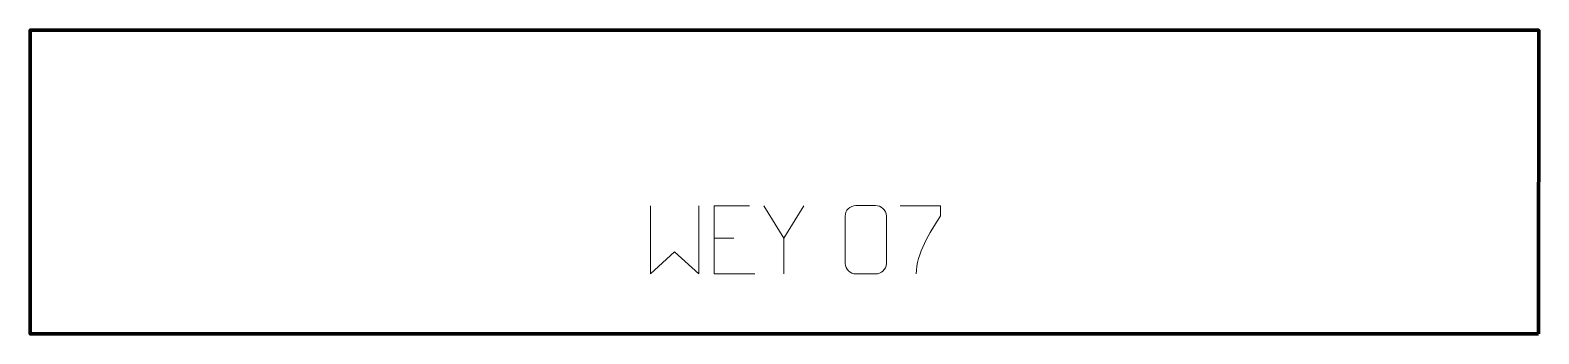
# Model space of a CAD drawing. Header units: millimetres. Extents: x 47 to 599, y 50 to 161.
import ezdxf

# ---------------------------------------------------------------- set-up
doc = ezdxf.new("R2010")
doc.units = ezdxf.units.MM
doc.header["$MEASUREMENT"] = 0
doc.layers.add('layer 1', color=7, linetype='Continuous')

msp = doc.modelspace()

# ---------------------------------------------------------------- linework, layer by layer
at = {"layer": 'layer 1', "color": 242, "lineweight": 158}
msp.add_open_spline([(598.8571, 49.6151), (598.8571, 49.6151), (47.1483, 49.6151), (47.1483, 49.6151), (47.1483, 49.6151), (47.1483, 49.6151), (47.1483, 160.7232), (47.1483, 160.7232), (47.1483, 160.7232), (47.1483, 160.7232), (598.9877, 160.7092), (598.9877, 160.7092), (598.9877, 160.7092), (598.9877, 160.7092), (598.8571, 49.6151), (598.8571, 49.6151)], degree=3, knots=[0, 0, 0, 0, 0.2, 0.2, 0.2, 0.2, 0.4, 0.4, 0.4, 0.4, 0.6, 0.6, 0.6, 0.6, 1, 1, 1, 1], dxfattribs=at)
at = {"layer": 'layer 1', "color": 142, "lineweight": 9}
for points, knots in [([(273.9995, 96.5041), (273.9995, 96.5041), (273.9995, 71.5607), (273.9995, 71.5607), (273.9995, 71.5607), (273.9995, 71.5607), (282.837, 79.6207), (282.837, 79.6207), (282.837, 79.6207), (282.837, 79.6207), (291.6742, 71.5613), (291.6742, 71.5613), (291.6742, 71.5613), (291.6742, 71.5613), (291.6742, 96.5041), (291.6742, 96.5041)], [0, 0, 0, 0, 0.2, 0.2, 0.2, 0.2, 0.4, 0.4, 0.4, 0.4, 0.6, 0.6, 0.6, 0.6, 1, 1, 1, 1]), ([(310.2619, 96.5019), (310.2619, 96.5019), (297.3954, 96.5019), (297.3954, 96.5019), (297.3954, 96.5019), (297.3954, 96.5019), (297.3954, 71.5629), (297.3954, 71.5629), (297.3954, 71.5629), (297.3954, 71.5629), (312.2526, 71.5629), (312.2526, 71.5629)], [0, 0, 0, 0, 0.25, 0.25, 0.25, 0.25, 0.5, 0.5, 0.5, 0.5, 1, 1, 1, 1]), ([(330.131, 96.502), (330.131, 96.502), (322.8128, 84.6102), (322.8128, 84.6102), (322.8128, 84.6102), (322.8128, 84.6102), (322.8135, 71.5629), (322.8135, 71.5629)], [0, 0, 0, 0, 0.33333333, 0.33333333, 0.33333333, 0.33333333, 1, 1, 1, 1]), ([(349.2174, 96.5245), (351.5822, 96.5245), (353.9473, 96.5245), (356.3125, 96.5245), (356.3125, 96.5245), (358.2918, 96.56), (360.3166, 95.0666), (360.3437, 92.626), (360.3437, 92.626), (360.3433, 86.8719), (360.3433, 81.1174), (360.3437, 75.3626), (360.3437, 75.3626), (360.2016, 73.0363), (358.4963, 71.5549), (356.3125, 71.5441), (356.3125, 71.5441), (353.9414, 71.5445), (351.5704, 71.5445), (349.1998, 71.5441), (349.1998, 71.5441), (347.2424, 71.4386), (345.2372, 73.3254), (345.2486, 75.3452), (345.2486, 75.3452), (345.249, 81.1225), (345.249, 86.8993), (345.2486, 92.6758), (345.2486, 92.6758), (345.2529, 94.8166), (347.0289, 96.538), (349.2174, 96.5245)], [0, 0, 0, 0, 0.11111111, 0.11111111, 0.11111111, 0.11111111, 0.22222222, 0.22222222, 0.22222222, 0.22222222, 0.33333333, 0.33333333, 0.33333333, 0.33333333, 0.44444444, 0.44444444, 0.44444444, 0.44444444, 0.55555556, 0.55555556, 0.55555556, 0.55555556, 0.66666667, 0.66666667, 0.66666667, 0.66666667, 0.77777778, 0.77777778, 0.77777778, 0.77777778, 1, 1, 1, 1]), ([(365.3807, 96.5045), (365.3807, 96.5045), (380.1882, 96.5045), (380.1882, 96.5045), (380.1882, 96.5045), (380.1879, 95.2556), (380.1879, 94.0068), (380.1882, 92.7576), (380.1882, 92.7576), (376.1962, 86.7641), (371.2838, 78.935), (371.2838, 71.5605)], [0, 0, 0, 0, 0.25, 0.25, 0.25, 0.25, 0.5, 0.5, 0.5, 0.5, 1, 1, 1, 1])]:
    msp.add_open_spline(points, degree=3, knots=knots, dxfattribs=at)
for points in [[(322.8128, 84.6102), (322.8128, 84.6102), (315.4962, 96.502), (315.4962, 96.502)], [(297.3954, 84.6292), (297.3954, 84.6292), (304.5594, 84.6292), (304.5594, 84.6292)]]:
    msp.add_open_spline(points, degree=3, dxfattribs=at)

doc.saveas('drawing.dxf')
